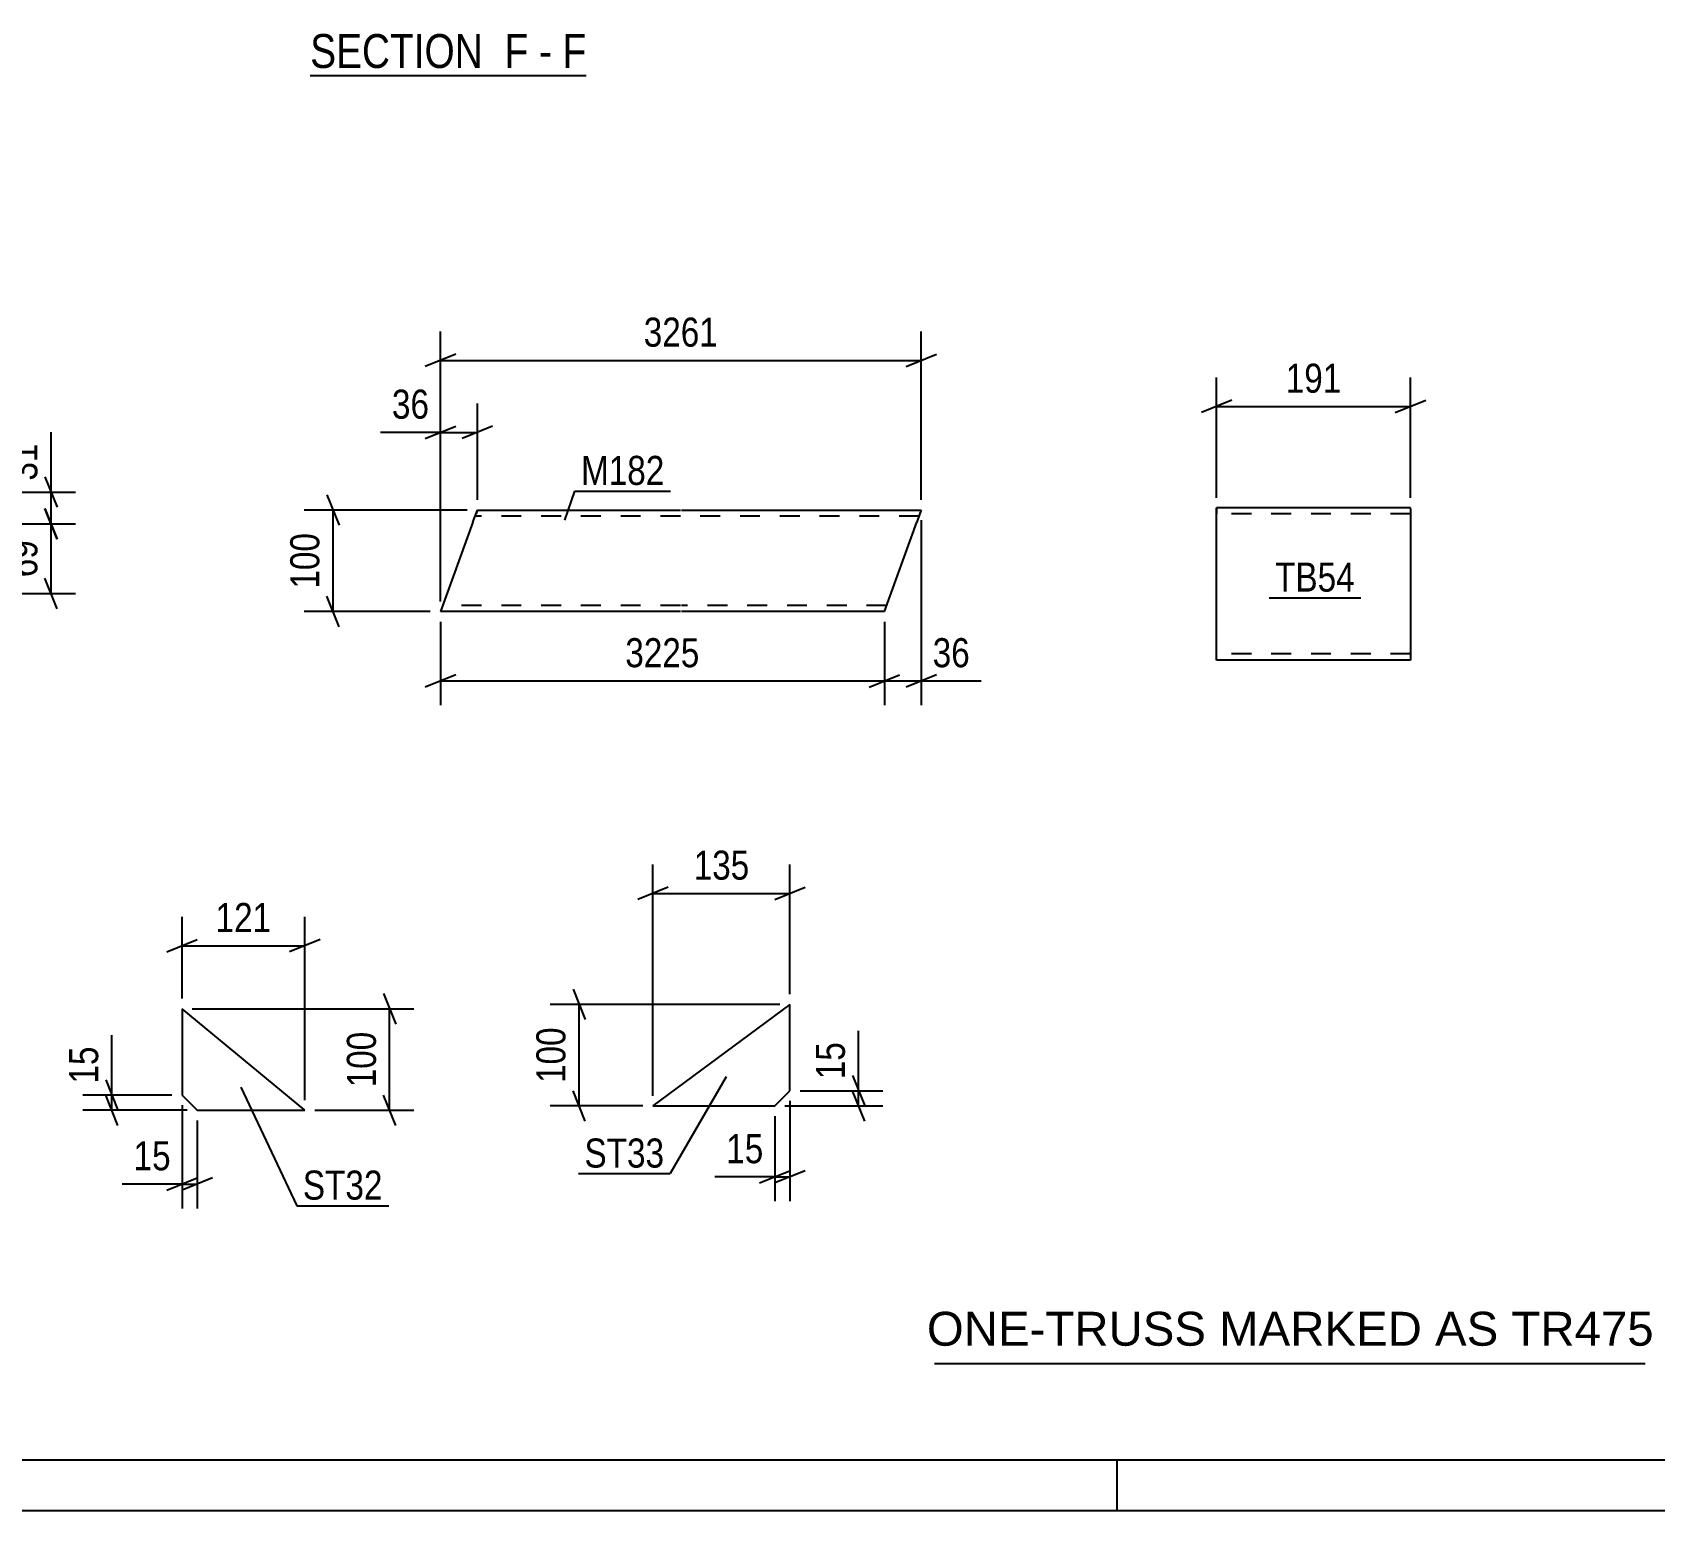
# Model space of a CAD drawing. Header units: millimetres. Extents: x 0 to 841, y 0 to 594.
# Drawn here: x 314.1 to 473.9, y 0 to 145.7 of the extents above; entities that cross this region are included whole.
import ezdxf

# ---------------------------------------------------------------- set-up
doc = ezdxf.new("R2010")
doc.units = ezdxf.units.MM
doc.linetypes.add('DXK_LINE_DOT2', pattern=[3.9198, 1.9599, -1.9599])
doc.styles.add('Arial', font='ARIAL.TTF', dxfattribs={"height": 0.2})
doc.styles.add('Arial Narrow', font='ARIALN.TTF', dxfattribs={"height": 0.2})

# ---------------------------------------------------------------- blocks, each defined once
blk = doc.blocks.new('Unknown-814735532-1133')
at = {"color": 5, "linetype": 'Continuous'}
for p, q in [((5, 5), (836, 5)), ((421, 0), (421, 5)), ((0, 0), (841, 0))]:
    blk.add_line(p, q, dxfattribs=at)
blk = doc.blocks.new('Unknown-814735532-13291')
at = {"color": 7, "linetype": 'Continuous'}
blk.add_line((403, 14.5), (473, 14.5), dxfattribs=at)
at = {"color": 7, "style": 'Arial'}
blk.add_text('ONE-TRUSS MARKED AS TR475', height=3.3428, dxfattribs=at).set_placement((402.24, 16.25))
blk = doc.blocks.new('Unknown-814735532-17 - 6020')
at = {"color": 6, "linetype": 'Continuous'}
blk.add_line((341.47, 141.45), (368.68, 141.45), dxfattribs=at)
at = {"color": 0, "linetype": 'Continuous'}
for points in [[(359.57, 142.2), (359.57, 145.7), (341.47, 145.7), (341.47, 142.2)], [(362.97, 142.2), (362.97, 145.7), (360.62, 145.7), (360.62, 142.2)], [(365.29, 142.2), (365.29, 145.7), (364.02, 145.7), (364.02, 142.2)], [(368.68, 142.2), (368.68, 145.7), (366.34, 145.7), (366.34, 142.2)]]:
    blk.add_wipeout(points, dxfattribs=at)
at = {"color": 7, "linetype": 'Continuous', "style": 'Arial Narrow'}
for s, p in [('SECTION ', (341.47, 142.2)), ('F', (360.62, 142.2)), ('F', (366.34, 142.2)), ('-', (364.02, 142.2))]:
    blk.add_text(s, height=3.34, dxfattribs=at).set_placement(p)
blk = doc.blocks.new('Part-814735532-2638 - 2622')
at = {"color": 2, "linetype": 'Continuous'}
for p, q in [((357.51, 97.42), (357.95, 98.62)), ((357.95, 98.62), (377.95, 98.62)), ((378.05, 98.62), (401.69, 98.62)), ((401.56, 98.27), (401.25, 97.42)), ((401.65, 98.53), (401.56, 98.27)), ((401.69, 98.62), (401.65, 98.53)), ((357.51, 97.42), (354.31, 88.62)), ((398.05, 88.62), (401.25, 97.42)), ((377.95, 88.62), (354.31, 88.62)), ((398.05, 88.62), (378.05, 88.62))]:
    blk.add_line(p, q, dxfattribs=at)
at = {"color": 7, "linetype": 'DXK_LINE_DOT2'}
for p, q in [((377.95, 98.02), (357.73, 98.02)), ((357.91, 98.53), (357.82, 98.27)), ((357.95, 98.62), (357.91, 98.53)), ((401.47, 98.02), (378.05, 98.02)), ((401.69, 98.62), (401.56, 98.27)), ((377.95, 89.22), (354.53, 89.22)), ((398.26, 89.22), (378.05, 89.22))]:
    blk.add_line(p, q, dxfattribs=at)
blk = doc.blocks.new('Part-814735532-12594 - 12593')
at = {"color": 2, "linetype": 'Continuous'}
for p, q in [((430.79, 97.64), (430.79, 98.84)), ((430.79, 98.84), (430.79, 98.84)), ((449.89, 98.84), (430.79, 98.84)), ((430.79, 83.84), (430.79, 97.64)), ((449.89, 98.74), (449.89, 98.84)), ((449.89, 98.74), (449.89, 97.64)), ((449.89, 97.64), (449.89, 83.84)), ((430.79, 83.84), (430.79, 83.84)), ((449.89, 83.84), (430.79, 83.84))]:
    blk.add_line(p, q, dxfattribs=at)
at = {"color": 7, "linetype": 'DXK_LINE_DOT2'}
for p, q in [((430.79, 98.84), (430.79, 98.84)), ((430.79, 98.84), (430.79, 98.74)), ((430.79, 98.74), (430.79, 98.24)), ((430.79, 83.84), (430.79, 98.24)), ((430.79, 98.24), (430.79, 98.24)), ((449.89, 98.24), (430.79, 98.24)), ((430.79, 98.19), (430.79, 98.24)), ((430.79, 98.09), (430.79, 98.19)), ((430.79, 98.06), (430.79, 98.09)), ((430.79, 97.86), (430.79, 98.06)), ((449.89, 98.48), (449.89, 97.64)), ((430.79, 84.48), (430.79, 84.58)), ((430.79, 84.44), (430.79, 84.44)), ((449.89, 84.44), (430.79, 84.44)), ((430.79, 83.84), (430.79, 83.84)), ((449.89, 84.48), (449.89, 84.58)), ((449.89, 84.44), (449.89, 84.48)), ((449.89, 84.44), (449.89, 84.48))]:
    blk.add_line(p, q, dxfattribs=at)
blk = doc.blocks.new('Part-814735532-2169 - 2153')
at = {"color": 2, "linetype": 'Continuous'}
for p, q in [((340.94, 39.46), (328.85, 49.46)), ((328.85, 49.46), (328.85, 40.96)), ((328.85, 40.96), (330.35, 39.46)), ((330.35, 39.46), (340.94, 39.46))]:
    blk.add_line(p, q, dxfattribs=at)
blk = doc.blocks.new('Part-814735532-2097 - 2081')
at = {"color": 2, "linetype": 'Continuous'}
for p, q in [((388.75, 49.89), (375.25, 39.89)), ((388.75, 41.39), (388.75, 49.89)), ((387.25, 39.89), (388.75, 41.39)), ((375.25, 39.89), (387.25, 39.89))]:
    blk.add_line(p, q, dxfattribs=at)
blk = doc.blocks.new('StraightDimension-814735532-12464 - 2622')
at = {"color": 7, "linetype": 'Continuous'}
for p, q in [((343.12, 100.12), (344.32, 97.12)), ((356.95, 98.62), (340.87, 98.62)), ((343.72, 88.62), (343.72, 98.62)), ((344.32, 87.12), (343.12, 90.12)), ((353.31, 88.62), (340.87, 88.62))]:
    blk.add_line(p, q, dxfattribs=at)
at = {"color": 0}
blk.add_wipeout([(342.97, 96.96), (338.77, 96.96), (338.77, 90.28), (342.97, 90.28)], dxfattribs=at)
at = {"color": 3, "style": 'Arial Narrow'}
blk.add_text('100', height=2.863, rotation=90.0002, dxfattribs=at).set_placement((342.37, 90.88))
blk = doc.blocks.new('StraightDimension-814735532-2698 - 2622')
at = {"color": 7, "linetype": 'Continuous'}
for p, q in [((354.31, 89.62), (354.31, 116.23)), ((401.69, 99.62), (401.69, 116.23)), ((355.81, 113.98), (352.81, 112.78)), ((400.19, 112.78), (403.19, 113.98)), ((354.31, 113.38), (401.69, 113.38))]:
    blk.add_line(p, q, dxfattribs=at)
at = {"color": 0}
blk.add_wipeout([(382.25, 114.13), (382.25, 118.33), (373.74, 118.33), (373.74, 114.13)], dxfattribs=at)
at = {"color": 3, "style": 'Arial Narrow'}
blk.add_text('3261', height=2.863, dxfattribs=at).set_placement((374.34, 114.73))
blk = doc.blocks.new('StraightDimension-814735532-2641 - 2622')
at = {"color": 7, "linetype": 'Continuous'}
for p, q in [((354.31, 87.62), (354.31, 79.38)), ((398.05, 87.62), (398.05, 79.38)), ((355.81, 82.38), (352.81, 81.18)), ((354.31, 81.78), (398.05, 81.78)), ((396.55, 81.18), (399.55, 82.38))]:
    blk.add_line(p, q, dxfattribs=at)
at = {"color": 0}
blk.add_wipeout([(380.43, 82.53), (380.43, 86.73), (371.92, 86.73), (371.92, 82.53)], dxfattribs=at)
at = {"color": 3, "style": 'Arial Narrow'}
blk.add_text('3225', height=2.863, dxfattribs=at).set_placement((372.52, 83.13))
blk = doc.blocks.new('StraightDimension-814735532-2661 - 2622')
at = {"color": 7, "linetype": 'Continuous'}
for p, q in [((401.69, 97.62), (401.69, 79.38)), ((398.05, 87.62), (398.05, 79.38)), ((396.55, 81.18), (399.55, 82.38)), ((398.05, 81.78), (401.69, 81.78)), ((403.19, 82.38), (400.19, 81.18))]:
    blk.add_line(p, q, dxfattribs=at)
at = {"color": 0}
blk.add_wipeout([(407.07, 82.53), (407.07, 86.73), (402.21, 86.73), (402.21, 82.53)], dxfattribs=at)
at = {"color": 7, "linetype": 'Continuous'}
blk.add_line((401.69, 81.78), (407.59, 81.78), dxfattribs=at)
blk.add_line((401.69, 81.78), (407.59, 81.78), dxfattribs=at)
at = {"color": 3, "style": 'Arial Narrow'}
blk.add_text('36', height=2.863, dxfattribs=at).set_placement((402.81, 83.13))
blk = doc.blocks.new('StraightDimension-814735532-2679 - 2622')
at = {"color": 7, "linetype": 'Continuous'}
for p, q in [((354.31, 89.62), (354.31, 109.13)), ((357.95, 99.62), (357.95, 109.13)), ((352.81, 105.68), (355.81, 106.88)), ((354.31, 106.28), (357.95, 106.28)), ((359.45, 106.88), (356.45, 105.68))]:
    blk.add_line(p, q, dxfattribs=at)
at = {"color": 0}
blk.add_wipeout([(353.78, 107.03), (353.78, 111.23), (348.93, 111.23), (348.93, 107.03)], dxfattribs=at)
at = {"color": 7, "linetype": 'Continuous'}
blk.add_line((354.31, 106.28), (348.4, 106.28), dxfattribs=at)
blk.add_line((354.31, 106.28), (348.4, 106.28), dxfattribs=at)
at = {"color": 3, "style": 'Arial Narrow'}
blk.add_text('36', height=2.863, dxfattribs=at).set_placement((349.53, 107.63))
blk = doc.blocks.new('StraightDimension-814735532-1418 - 1344')
at = {"color": 7, "linetype": 'Continuous'}
for p, q in [((315.34, 98.76), (316.54, 95.76)), ((307.34, 97.26), (318.34, 97.26)), ((315.94, 90.4), (315.94, 97.26)), ((316.54, 88.9), (315.34, 91.9)), ((298.35, 90.4), (318.34, 90.4))]:
    blk.add_line(p, q, dxfattribs=at)
at = {"color": 0}
blk.add_wipeout([(315.19, 96.26), (310.99, 96.26), (310.99, 91.4), (315.19, 91.4)], dxfattribs=at)
at = {"color": 3, "style": 'Arial Narrow'}
blk.add_text('69', height=2.863, rotation=90.0002, dxfattribs=at).set_placement((314.59, 92))
blk = doc.blocks.new('StraightDimension-814735532-1445 - 1344')
at = {"color": 7, "linetype": 'Continuous'}
for p, q in [((315.34, 101.9), (316.54, 98.9)), ((306.36, 100.4), (318.34, 100.4)), ((315.94, 97.26), (315.94, 100.4)), ((316.54, 95.76), (315.34, 98.76)), ((307.34, 97.26), (318.34, 97.26))]:
    blk.add_line(p, q, dxfattribs=at)
at = {"color": 0}
blk.add_wipeout([(315.19, 105.78), (310.99, 105.78), (310.99, 100.93), (315.19, 100.93)], dxfattribs=at)
at = {"color": 7, "linetype": 'Continuous'}
blk.add_line((315.94, 100.4), (315.94, 106.31), dxfattribs=at)
blk.add_line((315.94, 100.4), (315.94, 106.31), dxfattribs=at)
at = {"color": 3, "style": 'Arial Narrow'}
blk.add_text('31', height=2.863, rotation=90.0002, dxfattribs=at).set_placement((314.59, 101.53))
blk = doc.blocks.new('StraightDimension-814735532-12736 - 12593')
at = {"color": 7, "linetype": 'Continuous'}
for p, q in [((430.79, 99.84), (430.79, 111.69)), ((449.89, 99.84), (449.89, 111.69)), ((432.29, 109.44), (429.29, 108.24)), ((430.79, 108.84), (449.89, 108.84)), ((448.39, 108.24), (451.39, 109.44))]:
    blk.add_line(p, q, dxfattribs=at)
at = {"color": 0}
blk.add_wipeout([(443.68, 109.59), (443.68, 113.79), (437, 113.79), (437, 109.59)], dxfattribs=at)
at = {"color": 3, "style": 'Arial Narrow'}
blk.add_text('191', height=2.863, dxfattribs=at).set_placement((437.6, 110.19))
blk = doc.blocks.new('StraightDimension-814735532-2205 - 2153')
at = {"color": 7, "linetype": 'Continuous'}
for p, q in [((328.85, 39.96), (328.85, 29.79)), ((330.35, 38.46), (330.35, 29.79)), ((327.35, 31.59), (330.35, 32.79)), ((331.85, 32.79), (328.85, 31.59)), ((328.85, 32.19), (330.35, 32.19))]:
    blk.add_line(p, q, dxfattribs=at)
at = {"color": 0}
blk.add_wipeout([(328.33, 32.94), (328.33, 37.14), (323.47, 37.14), (323.47, 32.94)], dxfattribs=at)
at = {"color": 7, "linetype": 'Continuous'}
blk.add_line((328.85, 32.19), (322.94, 32.19), dxfattribs=at)
blk.add_line((328.85, 32.19), (322.94, 32.19), dxfattribs=at)
at = {"color": 3, "style": 'Arial Narrow'}
blk.add_text('15', height=2.863, dxfattribs=at).set_placement((324.07, 33.54))
blk = doc.blocks.new('StraightDimension-814735532-2195 - 2153')
at = {"color": 7, "linetype": 'Continuous'}
for p, q in [((328.85, 50.46), (328.85, 58.53)), ((340.94, 40.46), (340.94, 58.53)), ((327.35, 55.08), (330.35, 56.28)), ((342.44, 56.28), (339.44, 55.08)), ((328.85, 55.68), (340.94, 55.68))]:
    blk.add_line(p, q, dxfattribs=at)
at = {"color": 0}
blk.add_wipeout([(338.24, 56.43), (338.24, 60.63), (331.55, 60.63), (331.55, 56.43)], dxfattribs=at)
at = {"color": 3, "style": 'Arial Narrow'}
blk.add_text('121', height=2.863, dxfattribs=at).set_placement((332.15, 57.03))
blk = doc.blocks.new('StraightDimension-814735532-2171 - 2153')
at = {"color": 7, "linetype": 'Continuous'}
for p, q in [((348.7, 50.96), (349.9, 47.96)), ((329.85, 49.46), (351.7, 49.46)), ((349.3, 39.46), (349.3, 49.46)), ((349.9, 37.96), (348.7, 40.96)), ((341.94, 39.46), (351.7, 39.46))]:
    blk.add_line(p, q, dxfattribs=at)
at = {"color": 0}
blk.add_wipeout([(348.55, 47.8), (344.35, 47.8), (344.35, 41.12), (348.55, 41.12)], dxfattribs=at)
at = {"color": 3, "style": 'Arial Narrow'}
blk.add_text('100', height=2.863, rotation=90.0002, dxfattribs=at).set_placement((347.95, 41.72))
blk = doc.blocks.new('StraightDimension-814735532-2183 - 2153')
at = {"color": 7, "linetype": 'Continuous'}
for p, q in [((321.33, 42.46), (322.53, 39.46)), ((327.85, 40.96), (319.08, 40.96)), ((322.53, 37.96), (321.33, 40.96)), ((321.93, 39.46), (321.93, 40.96)), ((329.35, 39.46), (319.08, 39.46))]:
    blk.add_line(p, q, dxfattribs=at)
at = {"color": 0}
blk.add_wipeout([(321.18, 46.34), (316.98, 46.34), (316.98, 41.49), (321.18, 41.49)], dxfattribs=at)
at = {"color": 7, "linetype": 'Continuous'}
blk.add_line((321.93, 40.96), (321.93, 46.87), dxfattribs=at)
blk.add_line((321.93, 40.96), (321.93, 46.87), dxfattribs=at)
at = {"color": 3, "style": 'Arial Narrow'}
blk.add_text('15', height=2.863, rotation=90.0002, dxfattribs=at).set_placement((320.58, 42.09))
blk = doc.blocks.new('StraightDimension-814735532-2126 - 2081')
at = {"color": 7, "linetype": 'Continuous'}
for p, q in [((367.37, 51.39), (368.57, 48.39)), ((387.75, 49.89), (365.12, 49.89)), ((367.97, 39.89), (367.97, 49.89)), ((368.57, 38.39), (367.37, 41.39)), ((374.25, 39.89), (365.12, 39.89))]:
    blk.add_line(p, q, dxfattribs=at)
at = {"color": 0}
blk.add_wipeout([(367.22, 48.24), (363.02, 48.24), (363.02, 41.55), (367.22, 41.55)], dxfattribs=at)
at = {"color": 3, "style": 'Arial Narrow'}
blk.add_text('100', height=2.863, rotation=90.0002, dxfattribs=at).set_placement((366.62, 42.15))
blk = doc.blocks.new('StraightDimension-814735532-2099 - 2081')
at = {"color": 7, "linetype": 'Continuous'}
for p, q in [((388.75, 40.39), (388.75, 30.49)), ((387.25, 38.89), (387.25, 30.49)), ((385.75, 32.29), (388.75, 33.49)), ((390.25, 33.49), (387.25, 32.29)), ((387.25, 32.89), (388.75, 32.89))]:
    blk.add_line(p, q, dxfattribs=at)
at = {"color": 0}
blk.add_wipeout([(386.73, 33.64), (386.73, 37.84), (381.87, 37.84), (381.87, 33.64)], dxfattribs=at)
at = {"color": 7, "linetype": 'Continuous'}
blk.add_line((387.25, 32.89), (381.35, 32.89), dxfattribs=at)
blk.add_line((387.25, 32.89), (381.35, 32.89), dxfattribs=at)
at = {"color": 3, "style": 'Arial Narrow'}
blk.add_text('15', height=2.863, dxfattribs=at).set_placement((382.47, 34.24))
blk = doc.blocks.new('StraightDimension-814735532-2138 - 2081')
at = {"color": 7, "linetype": 'Continuous'}
for p, q in [((394.91, 42.89), (396.11, 39.89)), ((389.75, 41.39), (397.91, 41.39)), ((396.11, 38.39), (394.91, 41.39)), ((395.51, 39.89), (395.51, 41.39)), ((388.25, 39.89), (397.91, 39.89))]:
    blk.add_line(p, q, dxfattribs=at)
at = {"color": 0}
blk.add_wipeout([(394.76, 46.78), (390.56, 46.78), (390.56, 41.92), (394.76, 41.92)], dxfattribs=at)
at = {"color": 7, "linetype": 'Continuous'}
blk.add_line((395.51, 41.39), (395.51, 47.3), dxfattribs=at)
blk.add_line((395.51, 41.39), (395.51, 47.3), dxfattribs=at)
at = {"color": 3, "style": 'Arial Narrow'}
blk.add_text('15', height=2.863, rotation=90.0002, dxfattribs=at).set_placement((394.16, 42.52))
blk = doc.blocks.new('StraightDimension-814735532-2114 - 2081')
at = {"color": 7, "linetype": 'Continuous'}
for p, q in [((375.25, 40.89), (375.25, 63.69)), ((388.75, 50.89), (388.75, 63.69)), ((376.75, 61.44), (373.75, 60.24)), ((375.25, 60.84), (388.75, 60.84)), ((387.25, 60.24), (390.25, 61.44))]:
    blk.add_line(p, q, dxfattribs=at)
at = {"color": 0}
blk.add_wipeout([(385.35, 61.59), (385.35, 65.79), (378.66, 65.79), (378.66, 61.59)], dxfattribs=at)
at = {"color": 3, "style": 'Arial Narrow'}
blk.add_text('135', height=2.863, dxfattribs=at).set_placement((379.26, 62.19))
blk = doc.blocks.new('Mark-814735532-2634 - 2622')
at = {"color": 0}
blk.add_wipeout([(376.38, 101.1), (376.38, 104.1), (368.16, 104.1), (368.16, 101.1)], dxfattribs=at)
blk.add_wipeout([(376.38, 101.1), (376.38, 104.1), (368.16, 104.1), (368.16, 101.1)], dxfattribs=at)
at = {"color": 30, "linetype": 'Continuous'}
for p, q in [((366.57, 97.62), (367.56, 100.5)), ((367.56, 100.5), (376.98, 100.5))]:
    blk.add_line(p, q, dxfattribs=at)
at = {"color": 3, "style": 'Arial Narrow'}
blk.add_text('M182', height=2.863, dxfattribs=at).set_placement((368.16, 101.1))
blk = doc.blocks.new('Mark-814735532-12749 - 12593')
at = {"color": 0}
blk.add_wipeout([(444.4, 90.58), (444.4, 93.58), (436.55, 93.58), (436.55, 90.58)], dxfattribs=at)
blk.add_wipeout([(444.4, 90.58), (444.4, 93.58), (436.55, 93.58), (436.55, 90.58)], dxfattribs=at)
at = {"color": 30, "linetype": 'Continuous'}
blk.add_line((435.95, 89.98), (445, 89.98), dxfattribs=at)
at = {"color": 3, "style": 'Arial Narrow'}
blk.add_text('TB54', height=2.863, dxfattribs=at).set_placement((436.55, 90.58))
blk = doc.blocks.new('Mark-814735532-2165 - 2153')
at = {"color": 0}
blk.add_wipeout([(348.61, 30.65), (348.61, 33.65), (340.75, 33.65), (340.75, 30.65)], dxfattribs=at)
blk.add_wipeout([(348.61, 30.65), (348.61, 33.65), (340.75, 33.65), (340.75, 30.65)], dxfattribs=at)
at = {"color": 30, "linetype": 'Continuous'}
for p, q in [((334.63, 41.72), (340.15, 30.05)), ((340.15, 30.05), (349.21, 30.05))]:
    blk.add_line(p, q, dxfattribs=at)
at = {"color": 3, "style": 'Arial Narrow'}
blk.add_text('ST32', height=2.863, dxfattribs=at).set_placement((340.75, 30.65))
blk = doc.blocks.new('Mark-814735532-2093 - 2081')
at = {"color": 0}
blk.add_wipeout([(376.35, 33.81), (376.35, 36.81), (368.5, 36.81), (368.5, 33.81)], dxfattribs=at)
blk.add_wipeout([(376.35, 33.81), (376.35, 36.81), (368.5, 36.81), (368.5, 33.81)], dxfattribs=at)
at = {"color": 30, "linetype": 'Continuous'}
for p in [(382.46, 42.76), (367.9, 33.21)]:
    blk.add_line(p, (376.95, 33.21), dxfattribs=at)
at = {"color": 3, "style": 'Arial Narrow'}
blk.add_text('ST33', height=2.863, dxfattribs=at).set_placement((368.5, 33.81))

msp = doc.modelspace()

# ---------------------------------------------------------------- block references
for name in ['Unknown-814735532-1133', 'Part-814735532-2638 - 2622', 'Part-814735532-12594 - 12593', 'Part-814735532-2097 - 2081', 'Part-814735532-2169 - 2153', 'Unknown-814735532-13291']:
    msp.add_blockref(name, (0, 0))

# ---------------------------------------------------------------- next in the draw order: block references
for name in ['Unknown-814735532-17 - 6020', 'StraightDimension-814735532-12736 - 12593', 'StraightDimension-814735532-12464 - 2622', 'StraightDimension-814735532-1418 - 1344', 'Mark-814735532-12749 - 12593', 'StraightDimension-814735532-2126 - 2081', 'StraightDimension-814735532-2205 - 2153']:
    msp.add_blockref(name, (0, 0))

# ---------------------------------------------------------------- next in the draw order: block references
for name in ['StraightDimension-814735532-2698 - 2622', 'StraightDimension-814735532-1445 - 1344', 'StraightDimension-814735532-2641 - 2622', 'StraightDimension-814735532-2195 - 2153', 'StraightDimension-814735532-2099 - 2081']:
    msp.add_blockref(name, (0, 0))

# ---------------------------------------------------------------- next in the draw order: block references
for name in ['StraightDimension-814735532-2679 - 2622', 'Mark-814735532-2634 - 2622', 'StraightDimension-814735532-2661 - 2622', 'StraightDimension-814735532-2171 - 2153', 'StraightDimension-814735532-2138 - 2081']:
    msp.add_blockref(name, (0, 0))

# ---------------------------------------------------------------- next in the draw order: block references
for name in ['StraightDimension-814735532-2114 - 2081', 'StraightDimension-814735532-2183 - 2153', 'Mark-814735532-2165 - 2153']:
    msp.add_blockref(name, (0, 0))

# ---------------------------------------------------------------- next in the draw order: block references
msp.add_blockref('Mark-814735532-2093 - 2081', (0, 0))

doc.saveas('drawing.dxf')
